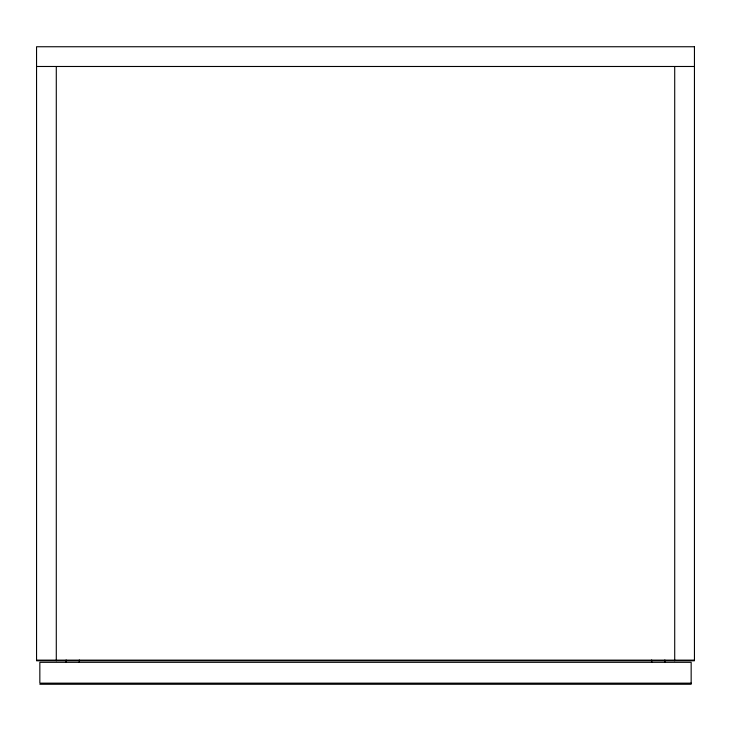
<?xml version="1.0" encoding="UTF-8"?>
<svg xmlns="http://www.w3.org/2000/svg" width="731" height="731" viewBox="0 0 731 731"><rect width="100%" height="100%" fill="white"/><g stroke="black" fill="none" stroke-linecap="round" stroke-linejoin="round"><path stroke-width="1.1" d="M36.55 66.484L694.45 66.484M36.55 660.13L694.45 660.13M691.16 683.156L39.84 683.156L39.84 662.323L691.16 662.323L691.16 684.253L39.84 684.253M674.713 66.484L674.713 660.787M664.845 659.992L664.845 662.277M651.687 659.992L651.687 662.323M79.313 659.992L79.313 662.323M66.156 659.992L66.156 662.277M56.287 66.484L56.287 660.787M694.45 46.747L36.55 46.747L36.55 660.787L694.45 660.787L694.45 46.747"/></g></svg>
